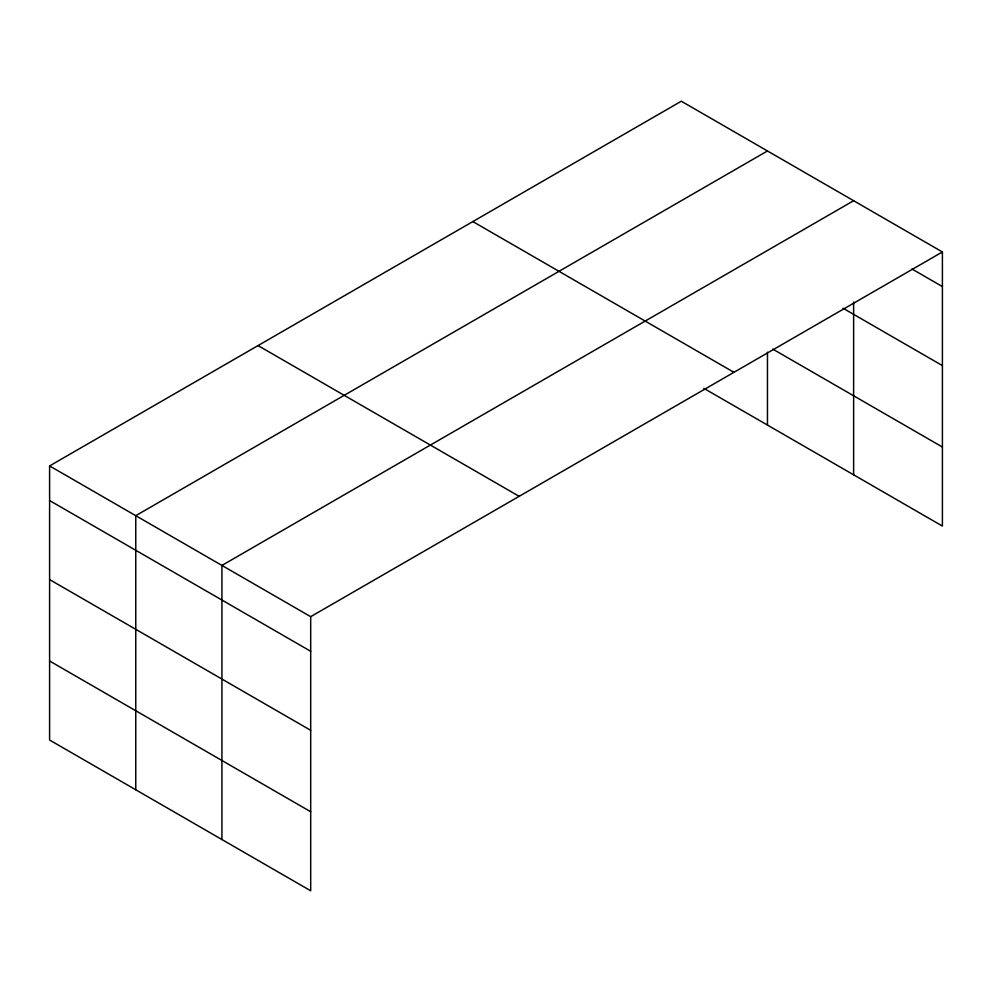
<?xml version="1.0" encoding="UTF-8"?>
<svg xmlns="http://www.w3.org/2000/svg" width="992" height="992" viewBox="0 0 992 992"><rect width="100%" height="100%" fill="white"/><g stroke="black" fill="none" stroke-linecap="round" stroke-linejoin="round"><path stroke-width="1.49" d="M853.628 301.952L853.628 474.808M49.6 465.93L310.694 616.677L310.694 890.779L49.6 740.032L49.6 465.93L681.306 101.221L942.4 251.968L942.4 526.07L703.836 388.331M767.461 150.97L135.768 515.679L135.768 789.768M853.628 200.719L221.923 565.428L221.923 839.517M310.694 616.677L942.4 251.968M911.921 268.981L942.4 286.576M843.026 308.227L942.4 365.602M772.768 349.097L942.4 447.032M472.837 221.576L733.944 372.322M258.056 345.588L519.163 496.322M49.6 500.538L310.694 651.285M49.6 579.576L310.694 730.31M49.6 660.994L310.694 811.741M767.461 352.234L767.461 425.06"/></g></svg>
